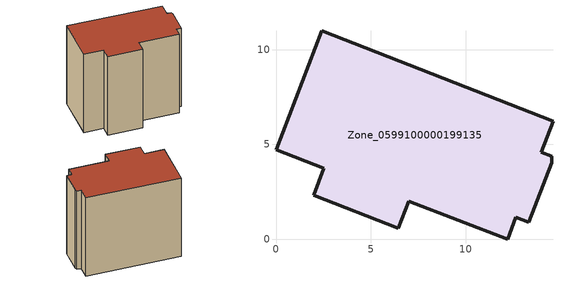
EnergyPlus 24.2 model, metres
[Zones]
Zone_0599100000199135
 floor ground (C_G): 14.54,4.37 14.54,4.04 13.32,0.9 12.65,1.15 12.21,0 7.01,2.01 6.45,0.58 1.98,2.31 2.53,3.74 0,4.72 2.42,10.99 14.61,6.21 13.99,4.59 z0
 wall outside (C_F): 2.53,3.74 1.98,2.31 6.45,0.58 7.01,2.01 12.21,0 12.65,1.15 13.32,0.9 14.54,4.04 14.54,4.37 13.99,4.59 14.61,6.21 2.42,10.99 0,4.72 2.53,3.74 z0:12.51
 roof outside (C_R): 14.54,4.04 14.54,4.37 13.99,4.59 14.61,6.21 2.42,10.99 0,4.72 2.53,3.74 1.98,2.31 6.45,0.58 7.01,2.01 12.21,0 12.65,1.15 13.32,0.9 z12.51
[BUILDING]
Pand.0599100000199135: North Axis=0; Terrain=City; Loads Convergence Tolerance Value=0.04; Temperature Convergence Tolerance Value=0.4; Solar Distribution=FullExterior; Maximum Number of Warmup Days=25; Minimum Number of Warmup Days=1
[Site:Location]
Rotterdam.The.Hague.AP_ZH_NLD Design_Conditions: Latitude=51.96; Longitude=4.45; Time Zone=1; Elevation=-4.5
[SITE:GROUNDTEMPERATURE:BUILDINGSURFACE]
18, 18, 18, 18, 18, 18, 18, 18, 18, 18, 18, 18
[MATERIAL] Thermal Absorptance=0.9; Solar Absorptance=0.7; Visible Absorptance=0.7
Name | Roughness | Thickness | Conductivity | Density | Specific Heat
G.TC.1946 | MediumSmooth | 0.15 | 1 | 540 | 1210
F.TC.1946 | Rough | 0.3 | 0.857143 | 1920 | 840
R.TC.1946 | MediumRough | 0.2 | 0.909091 | 1500 | 1000
[CONSTRUCTION]
C_G: G.TC.1946
C_F: F.TC.1946
C_R: R.TC.1946
[ZONE]
Zone_0599100000199135: Type=1; Multiplier=1; Ceiling Height=Autocalculate; Volume=Autocalculate; Floor Area=autocalculate; Part of Total Floor Area=Yes
[ZONEINFILTRATION:DESIGNFLOWRATE]
Infil_Zone_0599100000199135: Zone or ZoneList or Space or SpaceList=Zone_0599100000199135; Schedule=AlwaysOn; Design Flow Rate Calculation Method=Flow/Area; Flow Rate per Floor Area=0.003; Constant Term Coefficient=1; Temperature Term Coefficient=0; Velocity Term Coefficient=0; Velocity Squared Term Coefficient=0
[HVACTEMPLATE:ZONE:IDEALLOADSAIRSYSTEM]
Zone_0599100000199135: Maximum Heating Supply Air Temperature=50; Minimum Cooling Supply Air Temperature=13; Maximum Heating Supply Air Humidity Ratio=0.0156; Minimum Cooling Supply Air Humidity Ratio=0.0077; Heating Limit=NoLimit; Cooling Limit=NoLimit; Dehumidification Control Type=ConstantSensibleHeatRatio; Cooling Sensible Heat Ratio=0.7; Dehumidification Setpoint=60; Humidification Control Type=None; Humidification Setpoint=30; Outdoor Air Method=None; Outdoor Air Flow Rate per Person=0.00944; Outdoor Air Flow Rate per Zone Floor Area=0; Outdoor Air Flow Rate per Zone=0; Demand Controlled Ventilation Type=None; Outdoor Air Economizer Type=NoEconomizer; Heat Recovery Type=None; Sensible Heat Recovery Effectiveness=0.7; Latent Heat Recovery Effectiveness=0.65
[ZONECONTROL:THERMOSTAT]
ThermostatControl_Zone_0599100000199135: Zone or ZoneList=Zone_0599100000199135; Control Type Schedule=DualSetpointControlType; Control 1=Thermostat_Zone_0599100000199135; Temperature Difference Between Cutout And Setpoint=0
[THERMOSTATSETPOINT:DUALSETPOINT]
Thermostat_Zone_0599100000199135: Heating Setpoint Temperature Schedule=HeatingSetpoint_Zone_0599100000199135; Cooling Setpoint Temperature Schedule=CoolingSetpoint_Zone_0599100000199135
[SCHEDULE:COMPACT]
HeatingSetpoint_Zone_0599100000199135: Through: 12/31, For: AllDays, Until: 24:00, 21
CoolingSetpoint_Zone_0599100000199135: Through: 12/31, For: AllDays, Until: 24:00, 24
DualSetpointControlType: Through: 12/31, For: AllDays, Until: 24:00, 4
AlwaysOn: Through: 12/31, For: AllDays, Until: 24:00, 1
